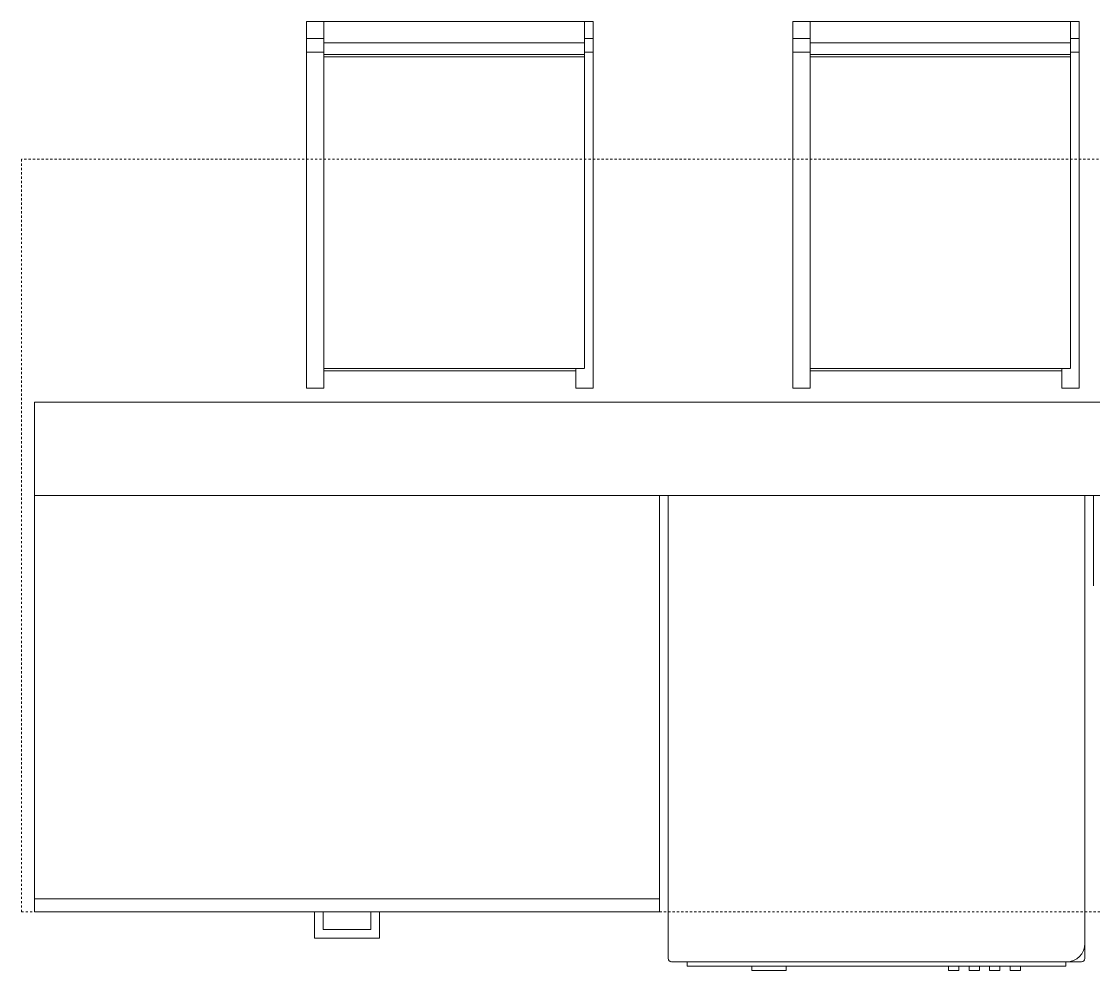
# Model space of a CAD drawing. Header units: inches. Extents: x -4217 to -1814, y 9706 to 12425.
# Drawn here: x -2250.3 to -2188.6, y 10659.4 to 10714.1 of the extents above; entities that cross this region are included whole.
import ezdxf

# ---------------------------------------------------------------- set-up
doc = ezdxf.new("R2010")
doc.units = ezdxf.units.IN
doc.header["$MEASUREMENT"] = 0
doc.linetypes.add('Dash', pattern=[0.25, 0.125, -0.125])
for name, color, linetype, lineweight in [('A-WALL-4', 50, 'Continuous', 13), ('I-FURN-1', 250, 'Continuous', 9), ('Q-CASE-3', 250, 'Continuous', 9), ('Q-CASE-HDLN-1', 250, 'Dash', 9), ('Q-SPCQ-1', 250, 'Continuous', 9)]:
    doc.layers.add(name, color=color, linetype=linetype, lineweight=lineweight)

msp = doc.modelspace()

# ---------------------------------------------------------------- linework, layer by layer
at = {"layer": 'A-WALL-4'}
for p, q in [((-2249.58423, 10692.12991), (-2113.58423, 10692.12991)), ((-2249.58423, 10692.12991), (-2249.58423, 10686.75491)), ((-2113.58423, 10686.75491), (-2249.58423, 10686.75491))]:
    msp.add_line(p, q, dxfattribs=at)
at = {"layer": 'I-FURN-1'}
for p, q in [((-2232.91121, 10714.0709), (-2233.91121, 10714.0709)), ((-2233.91121, 10714.0709), (-2233.91121, 10713.08609)), ((-2232.91121, 10712.82986), (-2232.91121, 10714.0709)), ((-2217.91121, 10714.0709), (-2232.91121, 10714.0709)), ((-2217.41121, 10714.0709), (-2217.91121, 10714.0709)), ((-2217.91121, 10714.0709), (-2217.91121, 10712.82986)), ((-2217.41121, 10713.08609), (-2217.41121, 10714.0709)), ((-2204.91121, 10714.0709), (-2205.91121, 10714.0709)), ((-2205.91121, 10714.0709), (-2205.91121, 10713.08609)), ((-2204.91121, 10712.82986), (-2204.91121, 10714.0709)), ((-2189.91121, 10714.0709), (-2204.91121, 10714.0709)), ((-2189.41121, 10714.0709), (-2189.91121, 10714.0709)), ((-2189.91121, 10714.0709), (-2189.91121, 10712.82986)), ((-2189.41121, 10713.08609), (-2189.41121, 10714.0709)), ((-2233.91121, 10713.08609), (-2232.91121, 10713.08609)), ((-2233.91121, 10713.08609), (-2233.91121, 10712.29071)), ((-2217.91121, 10713.08609), (-2217.41121, 10713.08609)), ((-2217.41121, 10712.29071), (-2217.41121, 10713.08609)), ((-2205.91121, 10713.08609), (-2204.91121, 10713.08609)), ((-2205.91121, 10713.08609), (-2205.91121, 10712.29071)), ((-2189.91121, 10713.08609), (-2189.41121, 10713.08609)), ((-2189.41121, 10712.29071), (-2189.41121, 10713.08609)), ((-2232.91121, 10712.16501), (-2232.91121, 10712.82986)), ((-2217.91121, 10712.82986), (-2232.91121, 10712.82986)), ((-2217.91121, 10712.82986), (-2217.91121, 10712.16501)), ((-2204.91121, 10712.16501), (-2204.91121, 10712.82986)), ((-2189.91121, 10712.82986), (-2204.91121, 10712.82986)), ((-2189.91121, 10712.82986), (-2189.91121, 10712.16501)), ((-2233.91121, 10712.29071), (-2232.91121, 10712.29071)), ((-2233.91121, 10696.35299), (-2233.91121, 10712.29071)), ((-2232.91121, 10712.16501), (-2217.91121, 10712.16501)), ((-2232.91121, 10712.03648), (-2232.91121, 10712.16501)), ((-2232.91121, 10696.43717), (-2232.91121, 10712.03648)), ((-2232.91121, 10712.03648), (-2217.91121, 10712.03648)), ((-2217.91121, 10712.29071), (-2217.41121, 10712.29071)), ((-2217.91121, 10712.16501), (-2217.91121, 10712.03648)), ((-2217.91121, 10712.03648), (-2217.91121, 10696.43717)), ((-2217.41121, 10712.29071), (-2217.41121, 10696.35299)), ((-2205.91121, 10712.29071), (-2204.91121, 10712.29071)), ((-2205.91121, 10696.35299), (-2205.91121, 10712.29071)), ((-2204.91121, 10712.16501), (-2189.91121, 10712.16501)), ((-2204.91121, 10712.03648), (-2204.91121, 10712.16501)), ((-2204.91121, 10696.43717), (-2204.91121, 10712.03648)), ((-2204.91121, 10712.03648), (-2189.91121, 10712.03648)), ((-2189.91121, 10712.29071), (-2189.41121, 10712.29071)), ((-2189.91121, 10712.16501), (-2189.91121, 10712.03648)), ((-2189.91121, 10712.03648), (-2189.91121, 10696.43717)), ((-2189.41121, 10712.29071), (-2189.41121, 10696.35299)), ((-2233.91121, 10694.85674), (-2233.91121, 10696.35299)), ((-2232.91121, 10694.1845), (-2232.91121, 10696.43717)), ((-2217.91121, 10696.43717), (-2217.91121, 10694.1845)), ((-2217.41121, 10696.35299), (-2217.41121, 10694.85674)), ((-2205.91121, 10694.85674), (-2205.91121, 10696.35299)), ((-2204.91121, 10694.1845), (-2204.91121, 10696.43717)), ((-2189.91121, 10696.43717), (-2189.91121, 10694.1845)), ((-2189.41121, 10696.35299), (-2189.41121, 10694.85674)), ((-2233.91121, 10692.93799), (-2233.91121, 10694.85674)), ((-2217.41121, 10694.85674), (-2217.41121, 10692.93799)), ((-2205.91121, 10692.93799), (-2205.91121, 10694.85674)), ((-2189.41121, 10694.85674), (-2189.41121, 10692.93799)), ((-2232.91121, 10694.08454), (-2232.91121, 10694.1845)), ((-2232.91121, 10694.08454), (-2232.91121, 10694.01419)), ((-2232.91121, 10694.07192), (-2217.91121, 10694.07192)), ((-2232.91121, 10694.01419), (-2232.91121, 10693.93549)), ((-2218.41121, 10693.93549), (-2232.91121, 10693.93549)), ((-2232.91121, 10693.93549), (-2232.91121, 10692.93799)), ((-2218.41121, 10694.01419), (-2218.41121, 10694.08788)), ((-2218.41121, 10693.93549), (-2218.41121, 10694.01419)), ((-2218.41121, 10692.93799), (-2218.41121, 10693.93549)), ((-2217.91121, 10694.1845), (-2217.91121, 10694.08454)), ((-2204.91121, 10694.08454), (-2204.91121, 10694.1845)), ((-2204.91121, 10694.08454), (-2204.91121, 10694.01419)), ((-2204.91121, 10694.07192), (-2189.91121, 10694.07192)), ((-2204.91121, 10694.01419), (-2204.91121, 10693.93549)), ((-2190.41121, 10693.93549), (-2204.91121, 10693.93549)), ((-2204.91121, 10693.93549), (-2204.91121, 10692.93799)), ((-2190.41121, 10694.01419), (-2190.41121, 10694.08788)), ((-2190.41121, 10693.93549), (-2190.41121, 10694.01419)), ((-2190.41121, 10692.93799), (-2190.41121, 10693.93549)), ((-2189.91121, 10694.1845), (-2189.91121, 10694.08454)), ((-2233.91121, 10692.93799), (-2232.91121, 10692.93799)), ((-2218.41121, 10692.93799), (-2217.41121, 10692.93799)), ((-2205.91121, 10692.93799), (-2204.91121, 10692.93799)), ((-2190.41121, 10692.93799), (-2189.41121, 10692.93799))]:
    msp.add_line(p, q, dxfattribs=at)
at = {"layer": 'Q-CASE-3'}
for p, q in [((-2249.58423, 10686.75491), (-2249.58423, 10663.50491)), ((-2213.58423, 10686.75491), (-2249.58423, 10686.75491)), ((-2213.58423, 10663.50491), (-2213.58423, 10686.75491)), ((-2188.58423, 10686.75491), (-2188.58423, 10681.55085)), ((-2188.58423, 10686.75491), (-2188.58423, 10681.55085)), ((-2249.58423, 10662.75491), (-2249.58423, 10663.50491)), ((-2249.58423, 10663.50491), (-2213.58423, 10663.50491)), ((-2213.58423, 10663.50491), (-2213.58423, 10662.75491)), ((-2213.58423, 10662.75491), (-2249.58423, 10662.75491)), ((-2233.45923, 10662.75491), (-2233.45923, 10661.25491)), ((-2232.95985, 10662.75491), (-2233.45923, 10662.75491)), ((-2232.95985, 10661.75428), (-2232.95985, 10662.75491)), ((-2230.2086, 10662.75491), (-2229.70923, 10662.75491)), ((-2230.2086, 10662.75491), (-2230.2086, 10661.75428)), ((-2229.70923, 10661.25491), (-2229.70923, 10662.75491)), ((-2233.45923, 10661.25491), (-2229.70923, 10661.25491)), ((-2230.2086, 10661.75428), (-2232.95985, 10661.75428))]:
    msp.add_line(p, q, dxfattribs=at)
at = {"layer": 'Q-CASE-HDLN-1'}
for p, q in [((-2250.33423, 10706.12991), (-2250.33423, 10662.75491)), ((-2112.79874, 10706.12991), (-2250.33423, 10706.12991)), ((-2250.33423, 10662.75491), (-2112.79874, 10662.75491))]:
    msp.add_line(p, q, dxfattribs=at)
at = {"layer": 'Q-SPCQ-1'}
for p, q in [((-2213.08423, 10686.75491), (-2213.08423, 10660.07676)), ((-2189.08423, 10660.95176), (-2189.08423, 10686.75491)), ((-2189.08423, 10660.07676), (-2189.08423, 10660.95176)), ((-2212.88737, 10659.87991), (-2190.15608, 10659.87991)), ((-2211.99128, 10659.87991), (-2211.99128, 10659.62991)), ((-2190.17716, 10659.62991), (-2211.99128, 10659.62991)), ((-2208.26018, 10659.62991), (-2208.26018, 10659.37991)), ((-2207.27593, 10659.37991), (-2208.26018, 10659.37991)), ((-2206.29168, 10659.37991), (-2207.27593, 10659.37991)), ((-2206.29168, 10659.37991), (-2206.29168, 10659.62991)), ((-2196.93419, 10659.62991), (-2196.93419, 10659.37991)), ((-2196.34364, 10659.37991), (-2196.93419, 10659.37991)), ((-2196.34364, 10659.37991), (-2196.34364, 10659.62991)), ((-2195.75309, 10659.62991), (-2195.75309, 10659.37991)), ((-2195.16254, 10659.37991), (-2195.75309, 10659.37991)), ((-2195.16254, 10659.37991), (-2195.16254, 10659.62991)), ((-2194.57199, 10659.62991), (-2194.57199, 10659.37991)), ((-2193.98143, 10659.37991), (-2194.57199, 10659.37991)), ((-2193.98143, 10659.37991), (-2193.98143, 10659.62991)), ((-2193.39088, 10659.62991), (-2193.39088, 10659.37991)), ((-2192.80033, 10659.37991), (-2193.39088, 10659.37991)), ((-2192.80033, 10659.37991), (-2192.80033, 10659.62991)), ((-2190.17716, 10659.88009), (-2190.17716, 10659.62991)), ((-2190.15608, 10659.87991), (-2189.28108, 10659.87991))]:
    msp.add_line(p, q, dxfattribs=at)
for centre, radius, start, end in [((-2190.15608, 10660.95176), 1.07185, 270, 360), ((-2212.88737, 10660.07676), 0.19685, 180, 270), ((-2212.88737, 10660.07676), 0.19685, 180, 255), ((-2189.28108, 10660.07676), 0.19685, 270, 0)]:
    msp.add_arc(centre, radius, start, end, dxfattribs=at)

doc.saveas('drawing.dxf')
